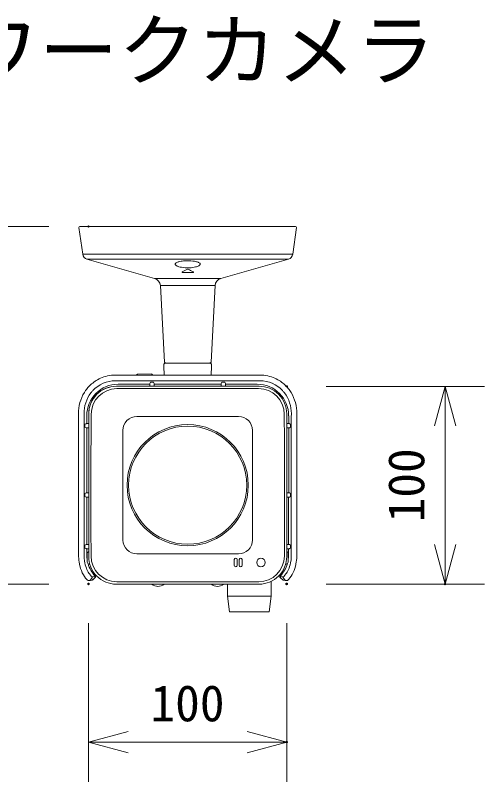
# Model space of a CAD drawing. Units: millimetres, scale not verified. Extents: x -63 to 63, y -56 to 57.
# Drawn here: x -20.86 to 2.84, y 18 to 56.72 of the extents above; entities that cross this region are included whole.
import ezdxf
from ezdxf.enums import TextEntityAlignment as Align

# ---------------------------------------------------------------- set-up
doc = ezdxf.new("R2010")
doc.units = ezdxf.units.MM
doc.header["$LTSCALE"] = 0.125
doc.header["$PDMODE"] = 32
doc.header["$PDSIZE"] = 0.0625
for name, color, linetype, lineweight in [('0-0_0', 7, 'Continuous', 18), ('0-4_GAIKEI', 7, 'Continuous', 18), ('0-5_SUNPO', 7, 'Continuous', 18)]:
    doc.layers.add(name, color=color, linetype=linetype, lineweight=lineweight)
doc.layers.add('0-1_DEFPOINTS', color=7, linetype='Continuous')
doc.layers.add('0-3_MOJI1', color=7, linetype='Continuous')
doc.styles.add('ＭＳ ゴシック', font='')
doc.styles.get('ＭＳ ゴシック').set_extended_font_data('MS Gothic')

# ---------------------------------------------------------------- blocks, each defined once
blk = doc.blocks.new('_OPEN30')
at = {"layer": '0-0_0'}
blk.add_line((0, 0), (-1, 0), dxfattribs=at)
blk.add_lwpolyline([(-1, 0.26795), (0, 0), (-1, -0.26795)], dxfattribs=at)
blk = doc.blocks.new('D6')
at = {"layer": '0-1_DEFPOINTS'}
for p in [(-13.8544, 12.202), (-3.8434, 12.202), (-3.8434, 4.202)]:
    blk.add_point(p, dxfattribs=at)
at = {"layer": '0-5_SUNPO'}
for p, q in [((-13.8544, 10.202), (-13.8544, 2.202)), ((-3.8434, 10.202), (-3.8434, 2.202)), ((-11.8544, 4.202), (-5.8434, 4.202))]:
    blk.add_line(p, q, dxfattribs=at)
at = {"layer": '0-5_SUNPO', "xscale": 2, "yscale": 2, "rotation": 180}
blk.add_blockref('_OPEN30', (-13.8544, 4.202), dxfattribs=at)
at = {"layer": '0-5_SUNPO', "xscale": 2, "yscale": 2}
blk.add_blockref('_OPEN30', (-3.8434, 4.202), dxfattribs=at)
at = {"layer": '0-5_SUNPO', "style": 'ＭＳ ゴシック'}
blk.add_text('100', height=1.833, dxfattribs=at).set_placement((-10.7239, 4.702), align=Align.BOTTOM_LEFT)
blk = doc.blocks.new('D5')
at = {"layer": '0-1_DEFPOINTS'}
for p in [(-3.8473, 22.174), (-3.8473, 12.1821), (4.1527, 12.1821)]:
    blk.add_point(p, dxfattribs=at)
at = {"layer": '0-5_SUNPO'}
for p, q in [((-1.8473, 22.174), (6.1527, 22.174)), ((4.1527, 20.174), (4.1527, 14.1821)), ((-1.8473, 12.1821), (6.1527, 12.1821))]:
    blk.add_line(p, q, dxfattribs=at)
at = {"layer": '0-5_SUNPO', "xscale": 2, "yscale": 2}
for p, rotation in [((4.1527, 22.174), 90), ((4.1527, 12.1821), 270)]:
    blk.add_blockref('_OPEN30', p, dxfattribs=dict(at, rotation=rotation))
at = {"layer": '0-5_SUNPO', "style": 'ＭＳ ゴシック'}
blk.add_text('100', height=1.833, rotation=90, dxfattribs=at).set_placement((3.6527, 15.3031), align=Align.BOTTOM_LEFT)
blk = doc.blocks.new('D4')
at = {"layer": '0-1_DEFPOINTS'}
for p in [(-13.8505, 30.2521), (-21.8505, 12.1821), (-13.8505, 12.1821)]:
    blk.add_point(p, dxfattribs=at)
at = {"layer": '0-5_SUNPO'}
for p, q in [((-15.8505, 30.2521), (-23.8505, 30.2521)), ((-21.8505, 28.2521), (-21.8505, 14.1821)), ((-15.8505, 12.1821), (-23.8505, 12.1821))]:
    blk.add_line(p, q, dxfattribs=at)
at = {"layer": '0-5_SUNPO', "xscale": 2, "yscale": 2}
for p, rotation in [((-21.8505, 30.2521), 90), ((-21.8505, 12.1821), 270)]:
    blk.add_blockref('_OPEN30', p, dxfattribs=dict(at, rotation=rotation))
at = {"layer": '0-5_SUNPO', "style": 'ＭＳ ゴシック'}
blk.add_text('181', height=1.833, rotation=90, dxfattribs=at).set_placement((-22.3505, 19.3421), align=Align.BOTTOM_LEFT)

msp = doc.modelspace()

# ---------------------------------------------------------------- linework, layer by layer
at = {"layer": '0-4_GAIKEI'}
for p, q in [((-17.4577, 44.6406), (-17.6474, 45.9901)), ((-17.5086, 46.0471), (-17.5059, 46.0471)), ((-12.8518, 46.0471), (-17.5059, 46.0471)), ((-17.3417, 46.0471), (-17.3427, 46.0471)), ((-17.3417, 46.0471), (-17.3427, 46.0471)), ((-13.2051, 46.0471), (-13.2054, 46.0471)), ((-12.9854, 46.0471), (-12.9869, 46.0468)), ((-11.1057, 46.0471), (-11.1054, 46.0471)), ((-6.9714, 46.0469), (-6.968, 46.0471)), ((-6.9714, 46.0469), (-6.968, 46.0471)), ((-6.853, 44.6406), (-6.6634, 45.9901)), ((-6.8049, 46.0471), (-6.8021, 46.0471)), ((-13.8259, 43.4251), (-17.2425, 44.3938)), ((-17.2425, 44.3938), (-9.7165, 44.3938)), ((-10.4849, 43.4251), (-7.0683, 44.3938)), ((-7.0683, 44.3938), (-9.7165, 44.3938)), ((-13.3331, 39.1998), (-13.5355, 43.0612)), ((-10.9776, 39.1998), (-10.7752, 43.0612)), ((-13.3028, 39.1471), (-13.3536, 39.0962)), ((-13.2804, 39.1471), (-13.3331, 39.1998)), ((-11.0304, 39.1471), (-10.9776, 39.1998)), ((-11.0082, 39.1471), (-11.008, 39.1471)), ((-11.008, 39.1471), (-10.9571, 39.0962)), ((-13.3536, 39.0962), (-13.3554, 38.9971)), ((-13.3473, 38.537), (-13.3554, 38.9971)), ((-10.9634, 38.537), (-10.9554, 38.9971)), ((-10.9573, 39.0962), (-10.9571, 39.0962)), ((-10.9571, 39.0962), (-10.9554, 38.9971)), ((-8.4951, 38.537), (-15.8156, 38.537)), ((-8.5008, 38.2514), (-15.8099, 38.2514)), ((-15.7573, 37.9771), (-8.5535, 37.9771)), ((-15.7554, 37.9771), (-15.5884, 37.9771)), ((-15.67, 38.0748), (-15.667, 38.0748)), ((-12.1554, 37.9771), (-8.7224, 37.9771)), ((-8.7224, 37.9771), (-8.5554, 37.9771)), ((-8.6438, 38.0748), (-8.6408, 38.0748)), ((-17.2531, 36.4887), (-17.2531, 36.4916)), ((-17.1554, 36.579), (-17.1554, 36.5772)), ((-17.1554, 36.4101), (-17.1554, 36.5771)), ((-17.1554, 36.4101), (-17.1554, 29.5441)), ((-7.1554, 29.3751), (-7.1554, 36.579)), ((-7.1554, 36.4101), (-7.1554, 36.5771)), ((-7.1554, 36.4101), (-7.1554, 29.5441)), ((-7.0576, 36.4917), (-7.0576, 36.4887)), ((-17.6613, 29.3708), (-17.6613, 35.0696)), ((-17.3835, 35.1426), (-17.3835, 29.3687)), ((-6.9273, 29.3687), (-6.9273, 35.1426)), ((-6.6494, 35.0696), (-6.6494, 29.3708)), ((-17.1554, 29.3771), (-17.1554, 29.5441)), ((-7.1554, 29.3771), (-7.1554, 29.5441)), ((-6.6862, 28.9966), (-6.6915, 28.9713)), ((-17.0792, 28.1821), (-16.9919, 28.2708)), ((-16.8969, 28.2474), (-16.8076, 28.3343)), ((-16.8228, 28.3922), (-16.8301, 28.3851)), ((-16.8105, 28.3355), (-16.8181, 28.3281)), ((-16.8076, 28.3343), (-16.8105, 28.3355)), ((-16.8076, 28.3343), (-16.8085, 28.3334)), ((-7.5031, 28.3343), (-7.5022, 28.3334)), ((-7.5022, 28.3334), (-7.4127, 28.2464)), ((-7.5003, 28.3355), (-7.4927, 28.3281)), ((-7.488, 28.3922), (-7.4806, 28.3851)), ((-7.2315, 28.1821), (-7.3188, 28.2708)), ((-16.8969, 28.2474), (-16.898, 28.2464)), ((-15.7555, 27.9771), (-15.7573, 27.9771)), ((-15.7554, 27.9771), (-15.5884, 27.9771)), ((-8.7224, 27.9771), (-15.5884, 27.9771)), ((-10.1441, 27.3771), (-10.1441, 27.9771)), ((-8.7224, 27.9771), (-8.5554, 27.9771)), ((-8.5535, 27.9771), (-8.5552, 27.9771)), ((-7.9441, 28.1166), (-7.9441, 27.3771)), ((-7.4138, 28.2474), (-7.4127, 28.2464))]:
    msp.add_line(p, q, dxfattribs=at)
at = {"layer": '0-4_GAIKEI', "color": 1}
for p, q in [((-17.4577, 44.6406), (-6.853, 44.6406)), ((-12.4407, 43.7442), (-12.4407, 43.7551)), ((-11.87, 43.7442), (-11.87, 43.7551)), ((-13.8259, 43.4251), (-10.4849, 43.4251)), ((-13.5355, 43.0612), (-10.7752, 43.0612)), ((-13.3028, 39.1471), (-11.0082, 39.1471)), ((-14.7498, 38.5391), (-14.7454, 38.5454)), ((-14.7384, 38.5371), (-14.7454, 38.537)), ((-14.0054, 38.5954), (-14.6672, 38.5838)), ((-14.0054, 38.5954), (-14.6672, 38.5838)), ((-15.667, 38.0748), (-14.0634, 38.0748)), ((-14.0641, 37.9771), (-14.0634, 38.0748)), ((-13.9808, 38.1761), (-13.9299, 38.1761)), ((-13.8799, 38.1752), (-13.848, 38.1113)), ((-10.4641, 37.9771), (-10.4634, 38.0748)), ((-10.3808, 38.1761), (-10.3299, 38.1761)), ((-10.2799, 38.1752), (-10.248, 38.1113)), ((-14.7251, 36.4465), (-9.5872, 36.4471)), ((-7.0559, 36.0851), (-7.0559, 36.4887)), ((-17.3535, 36.0525), (-17.2896, 36.0845)), ((-7.1554, 36.0858), (-7.0576, 36.0851)), ((-6.9572, 36.0525), (-7.0212, 36.0845)), ((-17.3544, 35.9516), (-17.3544, 36.0025)), ((-17.1554, 35.8684), (-17.2531, 35.869)), ((-15.4236, 30.2069), (-15.4251, 35.7463)), ((-8.8871, 35.7473), (-8.8857, 30.2078)), ((-7.1554, 35.8684), (-7.0576, 35.869)), ((-7.0559, 32.5851), (-7.0559, 35.869)), ((-6.9572, 35.9016), (-7.0212, 35.8697)), ((-6.9564, 35.9516), (-6.9564, 36.0025)), ((-17.3535, 32.5525), (-17.2896, 32.5845)), ((-7.1554, 32.5858), (-7.0576, 32.5851)), ((-17.3544, 32.4516), (-17.3544, 32.5025)), ((-17.1554, 32.3684), (-17.2531, 32.369)), ((-7.1554, 32.3684), (-7.0576, 32.369)), ((-7.0576, 29.9851), (-7.0576, 32.369)), ((-6.9572, 32.4016), (-7.0212, 32.3697)), ((-17.3544, 29.8516), (-17.3544, 29.9025)), ((-17.3535, 29.9525), (-17.2896, 29.9845)), ((-7.1554, 29.9858), (-7.0576, 29.9851)), ((-17.2531, 29.4655), (-17.2531, 29.769)), ((-17.1554, 29.7684), (-17.2531, 29.769)), ((-17.2238, 29.5272), (-17.2238, 29.0886)), ((-9.5856, 29.5077), (-14.7236, 29.5071)), ((-7.087, 29.0886), (-7.087, 29.5272)), ((-6.9572, 29.8016), (-7.0212, 29.7697)), ((-17.1554, 29.3769), (-17.1554, 29.3751)), ((-9.8004, 29.2236), (-9.8013, 28.9272)), ((-9.6597, 29.2236), (-9.6589, 28.9272)), ((-9.5505, 29.2272), (-9.5514, 28.9252)), ((-9.4095, 29.2257), (-9.4088, 28.9261)), ((-17.1004, 28.9887), (-17.1238, 28.9887)), ((-9.4088, 28.9261), (-9.4088, 28.9252)), ((-7.1869, 28.9887), (-7.2097, 28.9887)), ((-7.9441, 27.3771), (-10.1441, 27.3771))]:
    msp.add_line(p, q, dxfattribs=at)
at = {"layer": '0-4_GAIKEI'}
for points in [[(-17.5059, 46.0471), (-17.5086, 46.0471), (-17.5984, 46.0471)], [(-11.4545, 46.0471), (-11.468, 46.0471), (-12.8562, 46.0471)], [(-6.7124, 46.0471), (-6.8021, 46.0471), (-6.8049, 46.0471), (-9.5461, 46.0471), (-12.8518, 46.0471)], [(-17.3742, 37.6596), (-17.3083, 37.7599), (-17.2723, 37.8093), (-17.2342, 37.8582), (-17.1937, 37.9065), (-17.1509, 37.9543), (-17.1055, 38.0015), (-17.0575, 38.048), (-17.0066, 38.0938), (-16.9526, 38.1387), (-16.8953, 38.1827), (-16.8345, 38.2257), (-16.7699, 38.2674), (-16.7013, 38.3076), (-16.6284, 38.3461), (-16.5511, 38.3824), (-16.4693, 38.4162), (-16.383, 38.4468), (-16.2925, 38.4739), (-16.1985, 38.4966), (-16.1021, 38.5145), (-16.0049, 38.5272), (-15.9087, 38.5347), (-15.8156, 38.537)], [(-8.4951, 38.537), (-8.402, 38.5347), (-8.3059, 38.5273), (-8.2087, 38.5145), (-8.1122, 38.4966), (-8.0182, 38.4738), (-7.9277, 38.4468), (-7.8414, 38.4161), (-7.7595, 38.3824), (-7.6822, 38.3461), (-7.6094, 38.3076), (-7.5408, 38.2674), (-7.4763, 38.2257), (-7.4155, 38.1828), (-7.3582, 38.1387), (-7.3042, 38.0938), (-7.2532, 38.048), (-7.2052, 38.0014), (-7.1598, 37.9543), (-7.117, 37.9065), (-7.0765, 37.8581), (-7.0384, 37.8092), (-6.9685, 37.7099), (-6.9365, 37.6596)], [(-17.3673, 29.1388), (-17.3517, 29.0483), (-17.3308, 28.9585), (-17.3046, 28.8702), (-17.2734, 28.7842), (-17.2429, 28.7125), (-17.2094, 28.6438), (-17.1735, 28.5789), (-17.1457, 28.5332), (-17.1176, 28.4908), (-17.0682, 28.4236), (-17.0256, 28.3729), (-17.0076, 28.3538), (-16.9951, 28.3421), (-16.9903, 28.3387), (-16.9894, 28.3384), (-16.9891, 28.3384)], [(-6.9435, 29.1388), (-6.959, 29.0483), (-6.9799, 28.9585), (-7.0061, 28.8702), (-7.0373, 28.7842), (-7.0678, 28.7125), (-7.1014, 28.6438), (-7.1372, 28.5788), (-7.1651, 28.5332), (-7.1932, 28.4907), (-7.2426, 28.4236), (-7.2852, 28.3728), (-7.3032, 28.3538), (-7.3156, 28.3421), (-7.3204, 28.3387), (-7.3213, 28.3384), (-7.3217, 28.3384)], [(-17.1363, 28.1538), (-17.1556, 28.153), (-17.1726, 28.1554), (-17.1891, 28.1606), (-17.2116, 28.1734), (-17.2329, 28.192), (-17.2632, 28.2251), (-17.3106, 28.2842), (-17.3686, 28.3666), (-17.423, 28.4552), (-17.4759, 28.5551), (-17.5242, 28.6629), (-17.5606, 28.7597), (-17.5918, 28.8596), (-17.6173, 28.962), (-17.6245, 28.9966)], [(-7.1741, 28.1537), (-7.1551, 28.153), (-7.1382, 28.1554), (-7.1217, 28.1606), (-7.0991, 28.1734), (-7.0775, 28.1924), (-7.047, 28.2257), (-6.9932, 28.2935), (-6.9354, 28.377), (-6.8826, 28.4643), (-6.8319, 28.5611), (-6.7859, 28.6644), (-6.7456, 28.773), (-6.7116, 28.8867), (-6.6915, 28.9713)], [(-16.8085, 28.3334), (-16.898, 28.2464), (-16.9422, 28.2045), (-16.9628, 28.188), (-16.9844, 28.1773), (-17.003, 28.1727)], [(-16.858, 28.2909), (-16.8579, 28.291), (-16.8576, 28.2911), (-16.8557, 28.2926), (-16.8181, 28.3281)], [(-16.8567, 28.3603), (-16.8564, 28.3604), (-16.8554, 28.3611), (-16.8482, 28.3675), (-16.8301, 28.3851)], [(-16.8105, 28.3355), (-16.8064, 28.3417), (-16.8045, 28.3492), (-16.8053, 28.3614), (-16.8097, 28.3737), (-16.8228, 28.3922)], [(-7.5003, 28.3355), (-7.5044, 28.3417), (-7.5063, 28.3492), (-7.5054, 28.3614), (-7.5011, 28.3737), (-7.488, 28.3922)], [(-7.4138, 28.2474), (-7.5031, 28.3343), (-7.5003, 28.3355)], [(-7.4927, 28.3281), (-7.4968, 28.3343), (-7.4988, 28.3419), (-7.498, 28.3541), (-7.4936, 28.3665), (-7.4806, 28.3851)], [(-7.4528, 28.2909), (-7.4529, 28.291), (-7.4532, 28.2911), (-7.4551, 28.2926), (-7.4927, 28.3281)], [(-7.454, 28.3603), (-7.4543, 28.3604), (-7.4554, 28.3611), (-7.4625, 28.3675), (-7.4806, 28.3851)], [(-7.4127, 28.2464), (-7.3686, 28.2045), (-7.348, 28.188), (-7.3264, 28.1773), (-7.3078, 28.1727)], [(-7.9441, 27.3771), (-8.0441, 26.5771), (-8.2351, 26.5771), (-10.0441, 26.5771), (-10.1441, 27.3771)]]:
    msp.add_lwpolyline(points, dxfattribs=at)
at = {"layer": '0-4_GAIKEI', "color": 1}
for points in [[(-11.7595, 44.2785), (-11.8047, 44.2868), (-11.898, 44.2995), (-11.9941, 44.3079), (-12.1196, 44.3128), (-12.2453, 44.3115), (-12.3697, 44.3038), (-12.4308, 44.2975), (-12.4908, 44.2892), (-12.5451, 44.2797), (-12.5974, 44.2681), (-12.6382, 44.257), (-12.6768, 44.2439), (-12.7058, 44.2319), (-12.7324, 44.218), (-12.748, 44.208), (-12.7617, 44.197), (-12.7755, 44.1818), (-12.7844, 44.1652), (-12.7874, 44.1492)], [(-12.7874, 44.1492), (-12.784, 44.1298), (-12.7733, 44.1106), (-12.7577, 44.0936), (-12.7383, 44.078), (-12.7116, 44.0614), (-12.6826, 44.0468), (-12.6405, 44.0294), (-12.5971, 44.0148), (-12.5354, 43.9981), (-12.4733, 43.9849), (-12.3778, 43.9701), (-12.2828, 43.9611), (-12.1881, 43.9571), (-12.118, 43.9572), (-12.0479, 43.9599), (-11.9775, 43.9653), (-11.9068, 43.9736), (-11.8351, 43.9853), (-11.7634, 44.001), (-11.7151, 44.0144), (-11.6675, 44.0304), (-11.6321, 44.045), (-11.5983, 44.0619), (-11.5677, 44.0815), (-11.5521, 44.0945), (-11.5391, 44.1084), (-11.5306, 44.1212), (-11.5253, 44.1342), (-11.5233, 44.1492), (-11.5252, 44.1619), (-11.5303, 44.174), (-11.538, 44.1853), (-11.5479, 44.1959), (-11.5731, 44.2148), (-11.602, 44.2305), (-11.6345, 44.2441), (-11.6739, 44.2574), (-11.7157, 44.2687), (-11.7595, 44.2785)], [(-12.1727, 43.8842), (-12.1653, 43.8863), (-12.1478, 43.8866), (-12.1381, 43.8842)], [(-13.9808, 38.1761), (-14.0285, 38.1755), (-14.0305, 38.1753), (-14.0308, 38.1752), (-14.0628, 38.1113)], [(-13.9299, 38.1761), (-13.8823, 38.1755), (-13.8802, 38.1753), (-13.8799, 38.1752)], [(-13.8467, 37.9771), (-13.8473, 38.0748), (-10.4634, 38.0748)], [(-10.3808, 38.1761), (-10.4285, 38.1755), (-10.4305, 38.1753), (-10.4308, 38.1752), (-10.4628, 38.1113)], [(-10.3299, 38.1761), (-10.2823, 38.1755), (-10.2802, 38.1753), (-10.2799, 38.1752)], [(-10.2467, 37.9771), (-10.2473, 38.0748), (-8.6438, 38.0748)], [(-17.1554, 36.0858), (-17.2531, 36.0851), (-17.2531, 36.4887)], [(-17.3544, 36.0025), (-17.3538, 36.0502), (-17.3536, 36.0522), (-17.3535, 36.0525)], [(-6.9564, 36.0025), (-6.957, 36.0502), (-6.9571, 36.0522), (-6.9572, 36.0525)], [(-17.3544, 35.9516), (-17.3538, 35.904), (-17.3536, 35.9019), (-17.3535, 35.9016), (-17.2896, 35.8697)], [(-17.1554, 32.5858), (-17.2531, 32.5851), (-17.2531, 35.869)], [(-6.9564, 35.9516), (-6.957, 35.904), (-6.9571, 35.9019), (-6.9572, 35.9016)], [(-17.3544, 32.5025), (-17.3538, 32.5502), (-17.3536, 32.5522), (-17.3535, 32.5525)], [(-6.9564, 32.4516), (-6.9564, 32.5025), (-6.957, 32.5502), (-6.9571, 32.5522), (-6.9572, 32.5525), (-7.0212, 32.5845)], [(-17.3544, 32.4516), (-17.3538, 32.404), (-17.3536, 32.4019), (-17.3535, 32.4016), (-17.2896, 32.3697)], [(-17.1554, 29.9858), (-17.2531, 29.9851), (-17.2531, 32.369)], [(-6.9564, 32.4516), (-6.957, 32.404), (-6.9571, 32.4019), (-6.9572, 32.4016)], [(-17.3544, 29.9025), (-17.3538, 29.9502), (-17.3536, 29.9522), (-17.3535, 29.9525)], [(-17.3544, 29.8516), (-17.3538, 29.804), (-17.3536, 29.8019), (-17.3535, 29.8016), (-17.2896, 29.7697)], [(-6.9564, 29.8516), (-6.9564, 29.9025), (-6.957, 29.9502), (-6.9571, 29.9522), (-6.9572, 29.9525), (-7.0212, 29.9845)], [(-6.9564, 29.8516), (-6.957, 29.804), (-6.9571, 29.8019), (-6.9572, 29.8016)], [(-7.1554, 29.7684), (-7.0576, 29.769), (-7.0576, 29.4655)]]:
    msp.add_lwpolyline(points, dxfattribs=at)
for centre, radius in [((-12.1554, 32.9771), 3.0603), ((-12.1554, 32.9771), 2.9842), ((-8.454, 29.0754), 0.2173)]:
    msp.add_circle(centre, radius, dxfattribs=at)
at = {"layer": '0-4_GAIKEI'}
for centre, radius, start, end in [((-17.5979, 45.9971), 0.05, 90.56309, 180.00001), ((-17.5979, 45.9971), 0.05, 180.00002, 187.99998), ((-6.7129, 45.9971), 0.05, 0, 89.43691), ((-6.7129, 45.9971), 0.05, 352.00003, 359.99997), ((-17.1606, 44.6824), 0.3, 188, 254.17178), ((-7.1501, 44.6824), 0.3, 285.82822, 352), ((-13.935, 43.0403), 0.4, 3, 74.17178), ((-10.3758, 43.0403), 0.4, 105.82822, 177), ((-15.7582, 36.5798), 1.3971, 89.96455, 180.03546), ((-15.7553, 36.577), 1.4, 90.00134, 179.99868), ((-15.8122, 36.7076), 1.5438, 89.91687, 136.9339), ((-8.5526, 36.5798), 1.3971, 359.96454, 90.03546), ((-8.4986, 36.7076), 1.5437, 43.06568, 90.08351), ((-15.6687, 36.6131), 2.001, 148.46725, 180.64068), ((-15.6951, 36.6114), 1.6957, 142.65899, 180.63145), ((-15.7874, 36.6811), 1.58, 136.84683, 142.63916), ((-8.5228, 36.6816), 1.5793, 37.35931, 43.15415), ((-8.6157, 36.6113), 1.6958, 359.3696, 37.33993), ((-8.6421, 36.6131), 2.0011, 359.35941, 31.53211), ((-152.9121, 35.1092), 135.2508, 359.98322, 0.62759), ((-158.4487, 35.1674), 141.0652, 359.98989, 0.5789), ((134.2023, 35.1671), 141.1296, 179.42123, 180.00997), ((128.5981, 35.1092), 135.2475, 179.37239, 180.01678), ((-15.7394, 29.371), 1.9219, 180.00454, 191.23344), ((-15.746, 29.3687), 1.6375, 180.00154, 188.07083), ((-15.7582, 29.3743), 1.3971, 179.96454, 270.03546), ((-8.5526, 29.3743), 1.3971, 269.96454, 0.03546), ((-8.5649, 29.3688), 1.6376, 351.92947, 359.99826), ((-8.5711, 29.371), 1.9217, 348.76592, 359.99578), ((-17.0274, 28.3062), 0.05, 315.06624, 40.05967), ((-18.2557, 36.4011), 8.1616, 278.92802, 279.86991), ((-6.0551, 36.4011), 8.1616, 260.13009, 261.07198), ((-7.2834, 28.3062), 0.05, 139.94033, 224.93376), ((-18.232, 36.3706), 8.2895, 277.59263, 278.52587), ((-17.1498, 28.2526), 0.0997, 277.7639, 315.02235), ((-7.293, 28.2713), 0.0998, 224.9771, 261.50431), ((-6.0788, 36.3706), 8.2895, 261.47413, 262.40737), ((-7.161, 28.2526), 0.0997, 224.97765, 262.2361)]:
    msp.add_arc(centre, radius, start, end, dxfattribs=at)
at = {"layer": '0-4_GAIKEI', "color": 1}
for centre, radius, start, end in [((-12.4372, 43.7542), 0.00371, 103.44141, 165.45928), ((-17.6449, 55.0341), 12.4203, 294.78518, 296.14096), ((-6.6659, 55.0341), 12.4203, 243.85904, 245.21482), ((-11.8736, 43.7542), 0.00371, 14.54071, 76.55859), ((-12.4207, 43.7442), 0.02, 180.0001, 192.74869), ((-12.4207, 43.7442), 0.02, 192.743, 268.48812), ((-12.1554, 53.7109), 9.9902, 268.47485, 271.52507), ((-11.89, 43.7442), 0.02, 271.52131, 0), ((-14.6629, 38.4822), 0.1039, 142.53317, 148.12836), ((-14.6665, 38.4833), 0.1004, 90.35648, 141.79556), ((-14.6656, 38.4801), 0.1037, 90.86867, 117.71121), ((-14.0043, 38.4948), 0.1005, 38.20076, 90.59211), ((-14.0043, 38.4948), 0.1005, 38.20076, 90.59211), ((-14.0057, 38.4952), 0.1013, 31.39993, 37.50529), ((-14.0057, 38.4952), 0.1013, 31.39993, 37.50529), ((-14.0054, 38.4971), 0.1, 23.54149, 30.61244), ((-15.6702, 36.4919), 1.583, 89.9925, 180.00755), ((-13.2305, 38.0808), 0.8329, 177.9052, 180.41457), ((-14.6802, 38.0808), 0.8329, 359.58542, 2.09481), ((-9.6305, 38.0808), 0.8329, 177.9052, 180.41457), ((-11.0802, 38.0808), 0.8329, 359.58542, 2.09481), ((-8.6406, 36.4919), 1.583, 359.9925, 90.00756), ((-15.7309, 36.5546), 1.3, 90.24823, 179.71062), ((-11.8624, -856.3573), 894.2203, 89.78924, 90.24823), ((-8.5778, 36.5569), 1.3, 0.24471, 89.78924), ((809.6076, 32.3861), 826.649, 179.71062, 180.20733), ((-14.7251, 35.7465), 0.7, 90.0068, 180.0146), ((-9.5871, 35.7471), 0.7, 0.01465, 90.0068), ((-942.0699, 32.5699), 934.8006, 359.80526, 0.24471), ((-17.2591, 35.2522), 0.8329, 89.58542, 92.09481), ((-7.0516, 35.2522), 0.8329, 87.9052, 90.41458), ((-17.2591, 36.7019), 0.8329, 267.90519, 270.41458), ((-7.0516, 36.7019), 0.8329, 269.58542, 272.0948), ((-17.2591, 31.7522), 0.8329, 89.58542, 92.09481), ((-7.0516, 31.7522), 0.8329, 87.9052, 90.41458), ((-17.2591, 33.2019), 0.8329, 267.90519, 270.41458), ((-7.0516, 33.2019), 0.8329, 269.58542, 272.0948), ((-14.7236, 30.2071), 0.7, 180.0146, 270.00675), ((-9.5857, 30.2077), 0.7, 270.00675, 0.01465), ((-17.2591, 29.1522), 0.8329, 89.58542, 92.09481), ((-7.0516, 29.1522), 0.8329, 87.9052, 90.41458), ((-17.2591, 30.6019), 0.8329, 267.90519, 270.41458), ((-15.6697, 29.4623), 1.5834, 179.99498, 191.04594), ((-17.1238, 29.5272), 0.1, 108.40436, 180.00409), ((-7.1869, 29.5272), 0.1, 359.99582, 71.59894), ((-8.641, 29.4623), 1.5834, 348.95359, 0.00556), ((-7.0516, 30.6019), 0.8329, 269.58542, 272.0948), ((-17.1238, 29.0886), 0.1, 179.9961, 270.00389), ((-15.736, 29.3995), 1.3, 180.20733, 269.75142), ((-9.7301, 29.2235), 0.0703, 0.06105, 179.94969), ((-9.48, 29.2256), 0.0705, 0.08839, 179.94495), ((-8.5747, 29.3972), 1.3, 270.21098, 359.80526), ((-7.1869, 29.0886), 0.1, 269.99609, 0.00389), ((-15.6703, 29.4622), 1.5828, 196.5349, 222.88062), ((-9.7301, 28.9269), 0.0712, 179.72838, 0.29056), ((-9.4801, 28.9249), 0.0713, 179.73189, 0.28757), ((-8.6405, 29.4622), 1.5828, 317.11938, 343.4651), ((-11.8624, 922.2329), 894.1418, 269.75142, 270.21098), ((-13.6554, 28.3271), 0.4659, 228.69252, 311.30794), ((-10.6554, 28.3271), 0.4659, 228.69252, 311.30748)]:
    msp.add_arc(centre, radius, start, end, dxfattribs=at)
at = {"layer": '0-4_GAIKEI'}
for centre, major_axis in [((-16.8055, 28.3425), (-0.1417, -0.1417)), ((-7.5052, 28.3425), (0.1417, -0.1417))]:
    msp.add_ellipse(centre, major_axis=major_axis, ratio=0.017421, start_param=0.0235637, end_param=0.8526969, dxfattribs=at)

# ---------------------------------------------------------------- block references
at = {"layer": '0-5_SUNPO'}
for name in ['D4', 'D5', 'D6']:
    msp.add_blockref(name, (-3.3119, 15.795), dxfattribs=at)

# ---------------------------------------------------------------- texts
at = {"layer": '0-3_MOJI1', "style": 'ＭＳ ゴシック'}
msp.add_text('ネットワークカメラ', height=2.933, dxfattribs=at).set_placement((-35.6672, 52.607), align=Align.BOTTOM_LEFT)

doc.saveas('drawing.dxf')
